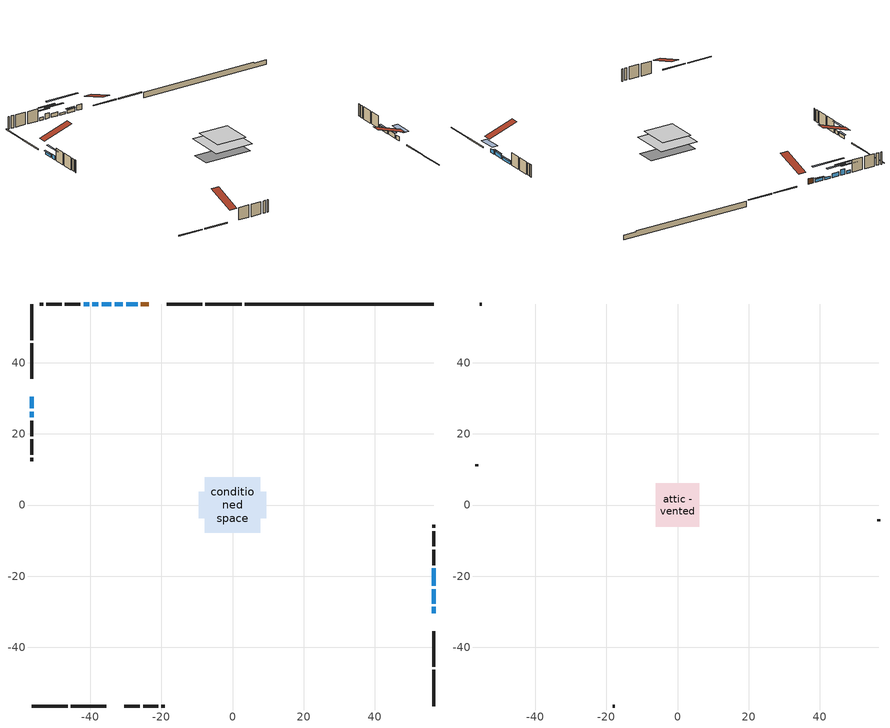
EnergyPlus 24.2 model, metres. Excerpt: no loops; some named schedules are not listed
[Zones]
conditioned space
 floor adiabatic (AdiabaticFloorConstruction): -7.79,-7.79 -7.79,7.79 7.79,7.79 7.79,-7.79 z2.59
 floor foundation (Slab1 construction): -9.54,-3.72 -9.54,3.72 9.54,3.72 9.54,-3.72 z-2.04
 wall outside (RimJoist1 construction): 2.53,56.5 -7.64,56.5 / -56.5,-56.5 -46.32,-56.5 / -56.5,56.5 -56.5,46.32 / 56.5,-56.5 56.5,-46.32 z0.15:0.45
 wall outside (RimJoist2 construction): -8.57,56.5 -18.52,56.5 / -45.39,-56.5 -35.45,-56.5 / -56.5,45.39 -56.5,35.45 / 56.5,-45.39 56.5,-35.45 z0.15:0.45
 wall outside (AdiabaticWallConstruction 1): -23.52,56.5 -25.74,56.5 z0.15:2.18
 wall outside (AdiabaticWallConstruction): 56.5,-30.45 56.5,-28.62 / -34.06,56.5 -36.81,56.5 / -56.5,26.27 -56.5,24.64 z0.15:1.67; -26.67,56.5 -29.92,56.5 / -56.5,30.45 -56.5,27.2 / 56.5,-22.7 56.5,-17.82 z0.15:1.37; -30.85,56.5 -33.13,56.5 z0.15:0.96; 56.5,-27.69 56.5,-23.63 z0.15:1.98; -37.73,56.5 -39.36,56.5 z0.15:2.28; -40.29,56.5 -41.81,56.5 z0.15:1.22
 wall outside (Wall1 construction): -42.74,56.5 -47.11,56.5 / -30.45,-56.5 -26.08,-56.5 / -56.5,23.71 -56.5,19.35 / 56.5,-16.89 56.5,-12.53 z0.15:5.03
 wall outside (Wall2 construction): -48.03,56.5 -52.28,56.5 / -25.15,-56.5 -20.9,-56.5 / -56.5,18.42 -56.5,14.17 / 56.5,-11.6 56.5,-7.35 z0.15:5.03
 wall outside (Wall3 construction): -53.21,56.5 -54.13,56.5 / -19.98,-56.5 -19.06,-56.5 / -56.5,13.24 -56.5,12.33 / 56.5,-6.42 56.5,-5.51 z0.15:5.03
 wall foundation (FoundationWall1 construction): 3.46,56.5,-2.04 3.46,56.5,0.15 51.19,56.5,0.15 51.19,56.5,-0.2 56.5,56.5,-0.2 56.5,56.5,-2.04
 window (WindowConstruction 8): 56.5,-30.45 56.5,-28.62 z0.15:1.67
 window (WindowConstruction 6): -26.67,56.5 -29.92,56.5 z0.15:1.37
 window (WindowConstruction 7): -56.5,30.45 -56.5,27.2 z0.15:1.37
 window (WindowConstruction 9): -30.85,56.5 -33.13,56.5 z0.15:0.96
 window (WindowConstruction): 56.5,-27.69 56.5,-23.63 z0.15:1.98
 window (WindowConstruction 1): -34.06,56.5 -36.81,56.5 z0.15:1.67
 window (WindowConstruction 2): -37.73,56.5 -39.36,56.5 z0.15:2.28
 window (WindowConstruction 3): -40.29,56.5 -41.81,56.5 z0.15:1.22
 window (WindowConstruction 4): -56.5,26.27 -56.5,24.64 z0.15:1.67
 window (WindowConstruction 5): 56.5,-22.7 56.5,-17.82 z0.15:1.37
 door (Door): -23.52,56.5 -25.74,56.5 z0.15:2.18
 ceiling adiabatic (AdiabaticFloorConstruction): 7.79,-7.79 7.79,7.79 -7.79,7.79 -7.79,-7.79 z2.59
attic - vented
 floor to conditioned space (Floor1 construction Reversed): -6.13,-6.13 -6.13,6.13 6.13,6.13 6.13,-6.13 z5.03
 wall outside (Wall4 construction): -55.06,56.5 -55.57,56.5 / -18.13,-56.5 -17.62,-56.5 / -56.5,11.4 -56.5,10.89 / 56.5,-4.58 56.5,-4.07 z0.15:5.03
 roof outside (Roof1 construction): -22.59,56.5,5.03 -22.59,44.56,9 -19.44,44.56,9 -19.44,56.5,5.03; -31.38,-56.5,5.03 -31.38,-44.56,9 -34.52,-44.56,9 -34.52,-56.5,5.03; -56.5,31.38,5.03 -44.56,31.38,9 -44.56,34.52,9 -56.5,34.52,5.03; 56.5,-31.38,5.03 44.56,-31.38,9 44.56,-34.52,9 56.5,-34.52,5.03
shading: 56.5,-25.88 56.5,-33.19 58.94,-33.19 58.94,-25.88 z4.41; -30.22,56.5 -26.37,56.5 -26.37,57.11 -30.22,57.11 z1.67; -56.5,26.9 -56.5,30.75 -57.11,30.75 -57.11,26.9 z1.67; -38.92,56.5 -25.06,56.5 -25.06,57.11 -38.92,57.11 z6.76; 56.5,-23.33 56.5,-27.99 57.11,-27.99 57.11,-23.33 z2.28; -39.55,56.5 -31.32,56.5 -31.32,57.11 -39.55,57.11 z4.41; -42.1,56.5 -34.99,56.5 -34.99,57.11 -42.1,57.11 z5.02; -44.55,56.5 -37.55,56.5 -37.55,57.11 -44.55,57.11 z3.96; -56.5,21.9 -56.5,29.01 -57.11,29.01 -57.11,21.9 z4.41; 56.5,-17.52 56.5,-23 57.11,-23 57.11,-17.52 z1.67
[Building]
Building 1: Terrain=Suburbs
[Site:Location]
Erieau AUT_ON: Latitude {deg}=42.25; Longitude {deg}=-81.9; Time Zone {hr}=-5; Elevation {m}=178; Keep Site Location Information=Yes
[Site:GroundTemperature:Shallow]
5.2292, 3.30147, 3.1471, 4.0619, 7.73432, 11.3896, 14.5586, 16.5661, 16.7366, 15.1039, 12.0157, 8.47254
[Site:WaterMainsTemperature]
Calculation Method=Schedule; Temperature Schedule=mains temperature schedule
[Material] Roughness=Rough; Thermal Absorptance=0.9
Name | Thickness {m} | Conductivity {W/m-K} | Density {kg/m3} | Specific Heat {J/kg-K} | Solar Absorptance | Visible Absorptance
asphalt or fiberglass shingles | 0.00635 | 0.162714 | 1121.4 | 1465.45 | 0.4 | 0.4
ceiling loosefill ins | 0.169333 | 0.0480833 | 16.02 | 1046.75 | 0.7 | 0.7
ceiling stud and cavity | 0.1397 | 0.155868 | 65.682 | 1177.47 | 0.7 | 0.7
concrete 4.0 in. | 0.1016 | 1.803125 | 2242.8 | 837.4 | 0.7 | 0.7
concrete 8.0 in. | 0.2032 | 1.803125 | 2242.8 | 837.4 | 0.7 | 0.7
door material | 0.04445 | 0.053851 | 512.64 | 1214.23 | 0.7 | 0.7
exterior vertical ins | 0.0371966 | 0.029427 | 32.04 | 1214.23 | 0.7 | 0.7
floor covering | 0.0127 | 0.0433444 | 54.468 | 1339.84 | 0.6 | 0.6
floor rigid ins; wall rigid ins | 0.512978 | 0.029427 | 32.04 | 1214.23 | 0.7 | 0.7
floor stud and cavity | 0.1397 | 1.75129 | 37.0049 | 1207.88 | 0.7 | 0.7
furniture material conditioned space 1 | 0.1524 | 0.115458 | 640.8 | 1214.23 | 0.6 | 0.6
gypsum board | 0.0127 | 0.160291 | 801 | 837.4 | 0.6 | 0.6
gypsum board 1 | 0.0127 | 0.160291 | 801 | 837.4 | 0.7 | 0.7
osb sheathing 0.5 in. | 0.0127 | 0.115458 | 512.64 | 1214.23 | 0.7 | 0.7
osb sheathing 0.75 in. | 0.01905 | 0.115458 | 512.64 | 1214.23 | 0.7 | 0.7
osb sheathing 2.0 in. | 0.0508 | 0.115458 | 512.64 | 1214.23 | 0.7 | 0.7
rim joist stud and cavity | 0.0508 | 0.0379815 | 125.044 | 1163.47 | 0.6 | 0.6
rim joist stud and cavity 1 | 0.0508 | 0.103237 | 50.32683 | 1063.81 | 0.6 | 0.6
wall stud and cavity | 0.1397 | 0.0961679 | 139.0536 | 1170.24 | 0.7 | 0.7
wall stud and cavity 1 | 0.1397 | 0.115654 | 139.0536 | 1170.24 | 0.7 | 0.7
wall stud and cavity 2 | 0.1397 | 0.102903 | 139.0536 | 1170.24 | 0.7 | 0.7
wall stud and cavity 3 | 0.0889 | 6.9971 | 50.32683 | 1063.81 | 0.6 | 0.6
wall stud and cavity 4 | 0.0889 | 0.380278 | 52.3479 | 1209.89 | 0.7 | 0.7
wall stud and cavity 5 | 0.0889 | 0.391764 | 83.0341 | 1211.67 | 0.7 | 0.7
wood siding | 0.0254 | 0.102417 | 544.68 | 1172.36 | 0.4 | 0.4
wood siding 1 | 0.00254 | 0.102417 | 544.68 | 1172.36 | 0.4 | 0.4
wood siding 2; wood siding 3; wood siding 4 | 0.0254 | 0.102417 | 544.68 | 1172.36 | 0.7 | 0.7
[WindowMaterial:SimpleGlazingSystem]
Name | U-Factor {W/m2-K} | Solar Heat Gain Coefficient
WindowMaterial | 3.29267 | 0.71
WindowMaterial 1 | 2.88272 | 0.7
WindowMaterial 2 | 2.97754 | 0.59
WindowMaterial 3 | 2.97073 | 0.58
WindowMaterial 4 | 3.29154 | 0.61
WindowMaterial 5 | 3.28813 | 0.59
WindowMaterial 6 | 2.95994 | 0.59
WindowMaterial 7 | 2.927009 | 0.66
WindowMaterial 8 | 6.72048 | 0.75
[Construction]
AdiabaticFloorConstruction: floor stud and cavity, floor rigid ins, osb sheathing 0.75 in., floor covering
AdiabaticWallConstruction: wood siding 3, wall rigid ins, wall stud and cavity 4, gypsum board
AdiabaticWallConstruction 1: wood siding 4, wall rigid ins, wall stud and cavity 4, gypsum board
Door: door material
Floor1 construction Reversed: gypsum board, ceiling stud and cavity, ceiling loosefill ins
FoundationWall1 construction: concrete 8.0 in., gypsum board 1
furniture construction conditioned space 1: furniture material conditioned space 1
PartitionWallConstruction: gypsum board, wall stud and cavity 5, gypsum board
RimJoist1 construction: wood siding 2, osb sheathing 2.0 in., rim joist stud and cavity
RimJoist2 construction: wood siding 2, rim joist stud and cavity 1
Roof1 construction: asphalt or fiberglass shingles
Slab1 construction: concrete 4.0 in.
Wall1 construction: wood siding, osb sheathing 0.5 in., wall stud and cavity, gypsum board
Wall2 construction: wood siding, osb sheathing 0.5 in., wall stud and cavity 1, gypsum board
Wall3 construction: wood siding, osb sheathing 0.5 in., wall stud and cavity 2, gypsum board
Wall4 construction: wood siding 1, wall stud and cavity 3
WindowConstruction: WindowMaterial
WindowConstruction 1: WindowMaterial 1
WindowConstruction 2: WindowMaterial 2
WindowConstruction 3: WindowMaterial 3
WindowConstruction 4: WindowMaterial 4
WindowConstruction 5; WindowConstruction 7: WindowMaterial 5
WindowConstruction 6: WindowMaterial 6
WindowConstruction 8: WindowMaterial 7
WindowConstruction 9: WindowMaterial 8
[Zone] Multiplier=1; Part of Total Floor Area=Yes
Name | Volume {m3}
attic - vented | 96.9505
conditioned space | 993.2
[Space]
Name | Zone | Volume {m3}
attic - vented 1 | attic - vented | 96.9505
conditioned space 1 | conditioned space | 993.2
[ZoneInfiltration:EffectiveLeakageArea]
infil attic - vented 1: Zone or Space=attic - vented 1; Schedule=Always On Discrete; Effective Air Leakage Area {cm2}=7206.24; Stack Coefficient=0.000615752; Wind Coefficient=1.67658e-05
[ZoneMixing]
whole house fan mix: Zone or Space=attic - vented; Schedule=Always On Continuous; Design Flow Rate Calculation Method=Flow/Zone; Design Flow Rate {m3/s}=0; Source Zone or Space=conditioned space
[SurfaceProperty:ExposedFoundationPerimeter]
Slab1: Exposed Perimeter Calculation Method=TotalExposedPerimeter; Total Exposed Perimeter {m}=53.036
[InternalMass] Zone or ZoneList=conditioned space; Space or SpaceList=conditioned space 1
Name | Construction | Surface Area {m2}
furniture mass conditioned space 1 | furniture construction conditioned space 1 | 154
partition wall mass | PartitionWallConstruction | 385
[Lights]
interior lighting: Zone or ZoneList or Space or SpaceList=conditioned space 1; Schedule=interior lighting schedule; Design Level Calculation Method=LightingLevel; Lighting Level {W}=343.2; Return Air Fraction=0; Fraction Radiant=0.6; Fraction Visible=0.2; Fraction Replaceable=1
[People]
occupants: Zone or ZoneList or Space or SpaceList=conditioned space 1; Number of People Schedule=occupants schedule; Number of People Calculation Method=People; Number of People=3; Fraction Radiant=0.314171; Sensible Heat Fraction=0.56303; Activity Level Schedule=occupants activity schedule; Carbon Dioxide Generation Rate {m3/s-W}=0; Enable ASHRAE 55 Comfort Warnings=No; Mean Radiant Temperature Calculation Type=EnclosureAveraged
[ElectricEquipment] Zone or ZoneList or Space or SpaceList=conditioned space 1; Design Level Calculation Method=EquipmentLevel
Name | Schedule | Design Level {W} | Fraction Latent | Fraction Radiant | Fraction Lost
clothes dryer | clothes dryer schedule | 140.772 | 0.015 | 0.081 | 0.85
clothes washer | clothes washer schedule | 32.1985 | 0.03 | 0.162 | 0.7
cooking range | cooking range schedule | 215.147 | 0.08 | 0.432 | 0.2
dishwasher | dishwasher schedule | 66.8632 | 0.3 | 0.18 | 0.4
fridge | fridge schedule | 72.9452 | 0 | 0.6 | 0
mech vent bath fan 0 | mech vent bath fan 0 schedule | 50.2 | 0 | 0 | 1
mech vent bath fan 1 | mech vent bath fan 1 schedule | 50.2 | 0 | 0 | 1
mech vent house fan | mech vent house fan schedule | 0 | 0 | 0 | 1
mech vent house fan cfis | mech vent house fan cfis schedule | 0 | 0 | 0 | 0
mech vent range fan 0 | mech vent range fan 0 schedule | 57 | 0 | 0 | 1
misc plug loads | misc plug loads schedule | 494.7 | 0.045 | 0.513 | 0.1
whole house fan | Always On Discrete | 0 | 0 | 0 | 1
[OtherEquipment] Zone or ZoneList or Space or SpaceList=conditioned space 1; Design Level Calculation Method=EquipmentLevel
Name | Fuel Type | Schedule | Design Level {W} | Fraction Latent | Fraction Radiant | Fraction Lost
clothes dryer 1 | Electricity | clothes dryer schedule | 0 | 0.015 | 0.081 | 0.85
cooking range 1 | Electricity | cooking range schedule | 0 | 0.08 | 0.432 | 0.2
general water use latent | None | general water use schedule | 62.594 | 1 | 0 | 0
general water use sensible | None | general water use schedule | -61.6891 | 0 | 0.6 | 0
mech vent house fan latent load | None | Always On Discrete | 0 | 1 | 0 | 0
mech vent house fan sensible load | None | Always On Discrete | 0 | 0 | 0 | 0
water heater energy adjustment1 | NaturalGas | Always On Discrete | 0.01 | 0 | 0 | 1
[ZoneInfiltration:DesignFlowRate] Zone or ZoneList or Space or SpaceList=conditioned space 1; Schedule=Always On Discrete; Design Flow Rate Calculation Method=Flow/Zone; Design Flow Rate {m3/s}=0
infil flow; natural vent flow; whole house fan flow
[AvailabilityManager:Scheduled]
central ac airloop Availability Manager: Schedule=Always On Discrete
[Foundation:Kiva]
Foundation Kiva 1: Initial Indoor Air Temperature {C}=18; Wall Height Above Grade {m}=0.149992; Wall Depth Below Slab {m}=0.2032; Custom Block Material Name 1=exterior vertical ins; Custom Block Depth 1 {m}=2.189988; Custom Block X Position 1 {m}=0.2159; Custom Block Z Position 1 {m}=0
[Foundation:Kiva:Settings]
Soil Conductivity {W/m-K}=0.849921; Soil Density {kg/m3}=1842.3; Soil Specific Heat {J/kg-K}=418.7; Ground Solar Absorptivity=0.9; Ground Thermal Absorptivity=0.9; Ground Surface Roughness {m}=0.03; Far-Field Width {m}=40; Deep-Ground Boundary Condition=ZeroFlux; Deep-Ground Depth {m}=40; Minimum Cell Dimension {m}=0.2; Maximum Cell Growth Coefficient=3; Simulation Timestep=Timestep
[Exterior:Lights]
exterior lighting: Schedule=exterior lighting schedule; Design Level {W}=75.6
[EnergyManagementSystem:GlobalVariable]
central_ac_airloop_Fan_RTF
infil_program_Qfan
infil_program_Qinf
natural_vent_program_Qnv
natural_vent_program_Qwhf
[EnergyManagementSystem:Sensor]
Name | Output:Variable or Output:Meter Index Key | Output:Variable or Output:Meter
airflow_gain | infil flow | Infiltration Sensible Heat Gain Energy
airflow_gain_1 | natural vent flow | Infiltration Sensible Heat Gain Energy
airflow_gain_2 | whole house fan flow | Infiltration Sensible Heat Gain Energy
airflow_loss | infil flow | Infiltration Sensible Heat Loss Energy
airflow_loss_1 | natural vent flow | Infiltration Sensible Heat Loss Energy
airflow_loss_2 | whole house fan flow | Infiltration Sensible Heat Loss Energy
clg_load_cond |  | Cooling:EnergyTransfer:Zone:CONDITIONED SPACE
clg_sp_s; clg_sp_s_1 | cooling setpoint | Schedule Value
clothes_dryer_exhaust_0_sch_s | clothes dryer exhaust 0 schedule | Schedule Value
cool_season | cooling season schedule | Schedule Value
htg_load_cond |  | Heating:EnergyTransfer:Zone:CONDITIONED SPACE
htg_sp_s; htg_sp_s_1 | heating setpoint | Schedule Value
ig_ee_conv | clothes dryer | Electric Equipment Convective Heating Energy
ig_ee_conv_2 | cooking range | Electric Equipment Convective Heating Energy
ig_ee_conv_4 | fridge | Electric Equipment Convective Heating Energy
ig_ee_conv_5 | misc plug loads | Electric Equipment Convective Heating Energy
ig_ee_conv_6 | whole house fan | Electric Equipment Convective Heating Energy
ig_ee_rad | clothes dryer | Electric Equipment Radiant Heating Energy
ig_ee_rad_2 | cooking range | Electric Equipment Radiant Heating Energy
ig_ee_rad_4 | fridge | Electric Equipment Radiant Heating Energy
ig_ee_rad_5 | misc plug loads | Electric Equipment Radiant Heating Energy
ig_ee_rad_6 | whole house fan | Electric Equipment Radiant Heating Energy
ig_lgt_conv | interior lighting | Lights Convective Heating Energy
ig_lgt_rad | interior lighting | Lights Radiant Heating Energy
ig_lgt_vis | interior lighting | Lights Visible Radiation Heating Energy
ig_oe_conv | clothes dryer 1 | Other Equipment Convective Heating Energy
ig_oe_conv_1 | cooking range 1 | Other Equipment Convective Heating Energy
ig_oe_conv_2 | general water use latent | Other Equipment Convective Heating Energy
ig_oe_conv_3 | general water use sensible | Other Equipment Convective Heating Energy
ig_oe_conv_4 | water heater energy adjustment1 | Other Equipment Convective Heating Energy
ig_oe_rad | clothes dryer 1 | Other Equipment Radiant Heating Energy
ig_oe_rad_1 | cooking range 1 | Other Equipment Radiant Heating Energy
ig_oe_rad_2 | general water use latent | Other Equipment Radiant Heating Energy
ig_oe_rad_3 | general water use sensible | Other Equipment Radiant Heating Energy
ig_oe_rad_4 | water heater energy adjustment1 | Other Equipment Radiant Heating Energy
ig_ppl_conv | occupants | People Convective Heating Energy
ig_ppl_rad | occupants | People Radiant Heating Energy
im_conv | furniture mass conditioned space 1 | Surface Inside Face Convection Heat Gain Energy
im_conv_1 | partition wall mass | Surface Inside Face Convection Heat Gain Energy
im_ig | furniture mass conditioned space 1 | Surface Inside Face Internal Gains Radiation Heat Gain Energy
im_ig_1 | partition wall mass | Surface Inside Face Internal Gains Radiation Heat Gain Energy
im_lgt | furniture mass conditioned space 1 | Surface Inside Face Lights Radiation Heat Gain Energy
im_lgt_1 | partition wall mass | Surface Inside Face Lights Radiation Heat Gain Energy
im_sol | furniture mass conditioned space 1 | Surface Inside Face Solar Radiation Heat Gain Energy
im_sol_1 | partition wall mass | Surface Inside Face Solar Radiation Heat Gain Energy
im_surf | furniture mass conditioned space 1 | Surface Inside Face Net Surface Thermal Radiation Heat Gain Energy
im_surf_1 | partition wall mass | Surface Inside Face Net Surface Thermal Radiation Heat Gain Energy
mech_vent_bath_fan_0_sch_s | mech vent bath fan 0 schedule | Schedule Value
mech_vent_bath_fan_1_sch_s | mech vent bath fan 1 schedule | Schedule Value
mech_vent_range_fan_0_sch_s | mech vent range fan 0 schedule | Schedule Value
mv_conv | mech vent bath fan 0 | Electric Equipment Convective Heating Energy
mv_conv_1 | mech vent bath fan 1 | Electric Equipment Convective Heating Energy
mv_conv_2 | mech vent house fan | Electric Equipment Convective Heating Energy
mv_conv_3 | mech vent house fan cfis | Electric Equipment Convective Heating Energy
mv_conv_4 | mech vent range fan 0 | Electric Equipment Convective Heating Energy
mv_conv_5 | mech vent house fan latent load | Other Equipment Convective Heating Energy
mv_conv_6 | mech vent house fan sensible load | Other Equipment Convective Heating Energy
mv_rad | mech vent bath fan 0 | Electric Equipment Radiant Heating Energy
mv_rad_1 | mech vent bath fan 1 | Electric Equipment Radiant Heating Energy
mv_rad_2 | mech vent house fan | Electric Equipment Radiant Heating Energy
mv_rad_3 | mech vent house fan cfis | Electric Equipment Radiant Heating Energy
mv_rad_4 | mech vent range fan 0 | Electric Equipment Radiant Heating Energy
mv_rad_5 | mech vent house fan latent load | Other Equipment Radiant Heating Energy
mv_rad_6 | mech vent house fan sensible load | Other Equipment Radiant Heating Energy
natural_vent_s | natural vent schedule | Schedule Value
out_pb_s |  | Site Outdoor Air Barometric Pressure
out_wt_s |  | Site Outdoor Air Humidity Ratio
site_vw_s |  | Site Wind Speed
ss_back_out | Window1 | Surface Window Shortwave from Zone Back Out Window Heat Transfer Rate
ss_back_out_1 | Window10 | Surface Window Shortwave from Zone Back Out Window Heat Transfer Rate
ss_back_out_2 | Window13 | Surface Window Shortwave from Zone Back Out Window Heat Transfer Rate
ss_back_out_3 | Window15 | Surface Window Shortwave from Zone Back Out Window Heat Transfer Rate
ss_back_out_4 | Window3 | Surface Window Shortwave from Zone Back Out Window Heat Transfer Rate
ss_back_out_5 | Window4 | Surface Window Shortwave from Zone Back Out Window Heat Transfer Rate
ss_back_out_6 | Window5 | Surface Window Shortwave from Zone Back Out Window Heat Transfer Rate
ss_back_out_7 | Window6 | Surface Window Shortwave from Zone Back Out Window Heat Transfer Rate
ss_back_out_8 | Window7 | Surface Window Shortwave from Zone Back Out Window Heat Transfer Rate
ss_back_out_9 | Window8 | Surface Window Shortwave from Zone Back Out Window Heat Transfer Rate
ss_conv | Door1 | Surface Inside Face Convection Heat Gain Energy
ss_conv_1 | Window1 | Surface Inside Face Convection Heat Gain Energy
ss_conv_10 | Window8 | Surface Inside Face Convection Heat Gain Energy
ss_conv_2 | Window10 | Surface Inside Face Convection Heat Gain Energy
ss_conv_3 | Window13 | Surface Inside Face Convection Heat Gain Energy
ss_conv_4 | Window15 | Surface Inside Face Convection Heat Gain Energy
ss_conv_5 | Window3 | Surface Inside Face Convection Heat Gain Energy
ss_conv_6 | Window4 | Surface Inside Face Convection Heat Gain Energy
ss_conv_7 | Window5 | Surface Inside Face Convection Heat Gain Energy
ss_conv_8 | Window6 | Surface Inside Face Convection Heat Gain Energy
ss_conv_9 | Window7 | Surface Inside Face Convection Heat Gain Energy
ss_ig | Door1 | Surface Inside Face Internal Gains Radiation Heat Gain Energy
ss_ig_1 | Window1 | Surface Inside Face Internal Gains Radiation Heat Gain Energy
ss_ig_10 | Window8 | Surface Inside Face Internal Gains Radiation Heat Gain Energy
ss_ig_2 | Window10 | Surface Inside Face Internal Gains Radiation Heat Gain Energy
ss_ig_3 | Window13 | Surface Inside Face Internal Gains Radiation Heat Gain Energy
ss_ig_4 | Window15 | Surface Inside Face Internal Gains Radiation Heat Gain Energy
ss_ig_5 | Window3 | Surface Inside Face Internal Gains Radiation Heat Gain Energy
ss_ig_6 | Window4 | Surface Inside Face Internal Gains Radiation Heat Gain Energy
ss_ig_7 | Window5 | Surface Inside Face Internal Gains Radiation Heat Gain Energy
ss_ig_8 | Window6 | Surface Inside Face Internal Gains Radiation Heat Gain Energy
ss_ig_9 | Window7 | Surface Inside Face Internal Gains Radiation Heat Gain Energy
ss_lgt | Door1 | Surface Inside Face Lights Radiation Heat Gain Energy
ss_sol | Door1 | Surface Inside Face Solar Radiation Heat Gain Energy
ss_surf | Door1 | Surface Inside Face Net Surface Thermal Radiation Heat Gain Energy
ss_surf_1 | Window1 | Surface Inside Face Net Surface Thermal Radiation Heat Gain Energy
ss_surf_10 | Window8 | Surface Inside Face Net Surface Thermal Radiation Heat Gain Energy
ss_surf_2 | Window10 | Surface Inside Face Net Surface Thermal Radiation Heat Gain Energy
ss_surf_3 | Window13 | Surface Inside Face Net Surface Thermal Radiation Heat Gain Energy
ss_surf_4 | Window15 | Surface Inside Face Net Surface Thermal Radiation Heat Gain Energy
ss_surf_5 | Window3 | Surface Inside Face Net Surface Thermal Radiation Heat Gain Energy
ss_surf_6 | Window4 | Surface Inside Face Net Surface Thermal Radiation Heat Gain Energy
ss_surf_7 | Window5 | Surface Inside Face Net Surface Thermal Radiation Heat Gain Energy
ss_surf_8 | Window6 | Surface Inside Face Net Surface Thermal Radiation Heat Gain Energy
ss_surf_9 | Window7 | Surface Inside Face Net Surface Thermal Radiation Heat Gain Energy
ss_trans_in | Window1 | Surface Window Transmitted Solar Radiation Rate
ss_trans_in_1 | Window10 | Surface Window Transmitted Solar Radiation Rate
ss_trans_in_2 | Window13 | Surface Window Transmitted Solar Radiation Rate
ss_trans_in_3 | Window15 | Surface Window Transmitted Solar Radiation Rate
ss_trans_in_4 | Window3 | Surface Window Transmitted Solar Radiation Rate
ss_trans_in_5 | Window4 | Surface Window Transmitted Solar Radiation Rate
ss_trans_in_6 | Window5 | Surface Window Transmitted Solar Radiation Rate
ss_trans_in_7 | Window6 | Surface Window Transmitted Solar Radiation Rate
ss_trans_in_8 | Window7 | Surface Window Transmitted Solar Radiation Rate
ss_trans_in_9 | Window8 | Surface Window Transmitted Solar Radiation Rate
ss_trans_out | Window1 | Surface Inside Face Initial Transmitted Diffuse Transmitted Out Window Solar Radiation Rate
ss_trans_out_1 | Window10 | Surface Inside Face Initial Transmitted Diffuse Transmitted Out Window Solar Radiation Rate
ss_trans_out_2 | Window13 | Surface Inside Face Initial Transmitted Diffuse Transmitted Out Window Solar Radiation Rate
ss_trans_out_3 | Window15 | Surface Inside Face Initial Transmitted Diffuse Transmitted Out Window Solar Radiation Rate
ss_trans_out_4 | Window3 | Surface Inside Face Initial Transmitted Diffuse Transmitted Out Window Solar Radiation Rate
ss_trans_out_5 | Window4 | Surface Inside Face Initial Transmitted Diffuse Transmitted Out Window Solar Radiation Rate
ss_trans_out_6 | Window5 | Surface Inside Face Initial Transmitted Diffuse Transmitted Out Window Solar Radiation Rate
ss_trans_out_7 | Window6 | Surface Inside Face Initial Transmitted Diffuse Transmitted Out Window Solar Radiation Rate
ss_trans_out_8 | Window7 | Surface Inside Face Initial Transmitted Diffuse Transmitted Out Window Solar Radiation Rate
ss_trans_out_9 | Window8 | Surface Inside Face Initial Transmitted Diffuse Transmitted Out Window Solar Radiation Rate
s_conv | Floor1 | Surface Inside Face Convection Heat Gain Energy
s_conv_1 | FoundationWall1 | Surface Inside Face Convection Heat Gain Energy
s_conv_10 | RimJoist2:270 | Surface Inside Face Convection Heat Gain Energy
s_conv_11 | RimJoist2:90 | Surface Inside Face Convection Heat Gain Energy
s_conv_12 | Slab1 | Surface Inside Face Convection Heat Gain Energy
s_conv_13 | Wall1:0 | Surface Inside Face Convection Heat Gain Energy
s_conv_14 | Wall1:180 | Surface Inside Face Convection Heat Gain Energy
s_conv_15 | Wall1:270 | Surface Inside Face Convection Heat Gain Energy
s_conv_16 | Wall1:90 | Surface Inside Face Convection Heat Gain Energy
s_conv_17 | Wall2:0 | Surface Inside Face Convection Heat Gain Energy
s_conv_18 | Wall2:180 | Surface Inside Face Convection Heat Gain Energy
